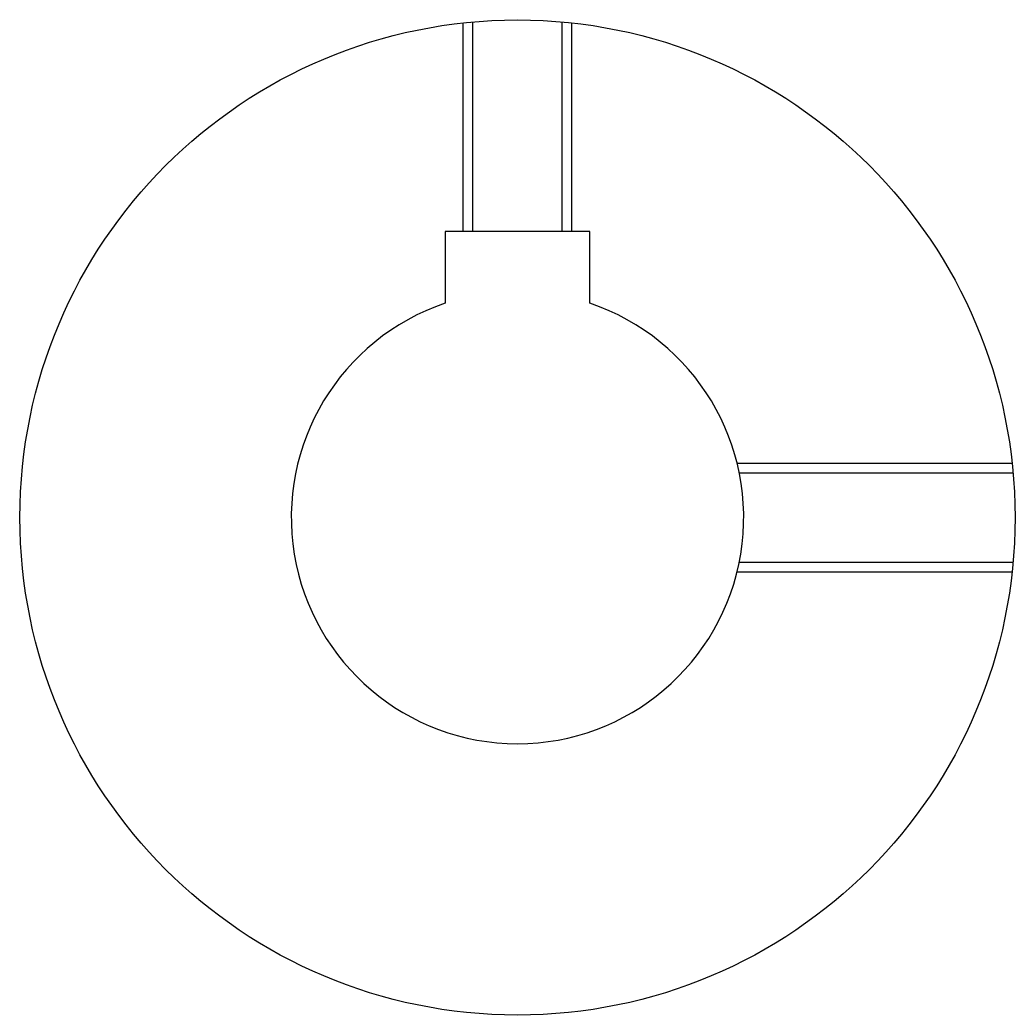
# Model space of a CAD drawing. Header units: metres. Extents: x 162 to 410, y 128 to 198.
# Drawn here: x 355 to 410, y 135.5 to 190.5 of the extents above.
import ezdxf

# ---------------------------------------------------------------- set-up
doc = ezdxf.new("R2010")
doc.units = ezdxf.units.M

msp = doc.modelspace()

# ---------------------------------------------------------------- linework, layer by layer
at = {"color": 4}
for points in [[(379.5, 178.800003), (379.5, 190.335876)], [(380.039978, 178.800003), (380.039978, 190.389755)], [(384.960022, 178.800003), (384.960022, 190.389755)], [(385.5, 178.800003), (385.5, 190.335876)], [(386.5, 174.842712), (386.5, 178.800003), (378.5, 178.800003), (378.5, 174.842712)], [(394.634644, 166), (409.835876, 166)], [(394.755554, 165.460007), (409.889771, 165.460007)], [(394.755554, 160.539993), (409.889771, 160.539993)], [(394.634644, 160), (409.835876, 160)]]:
    msp.add_lwpolyline(points, dxfattribs=at)
msp.add_circle((382.5, 163), 27.5, dxfattribs=at)
msp.add_arc((382.5, 163), 12.5, 108.6629252, 71.3370748, dxfattribs=at)

doc.saveas('drawing.dxf')
